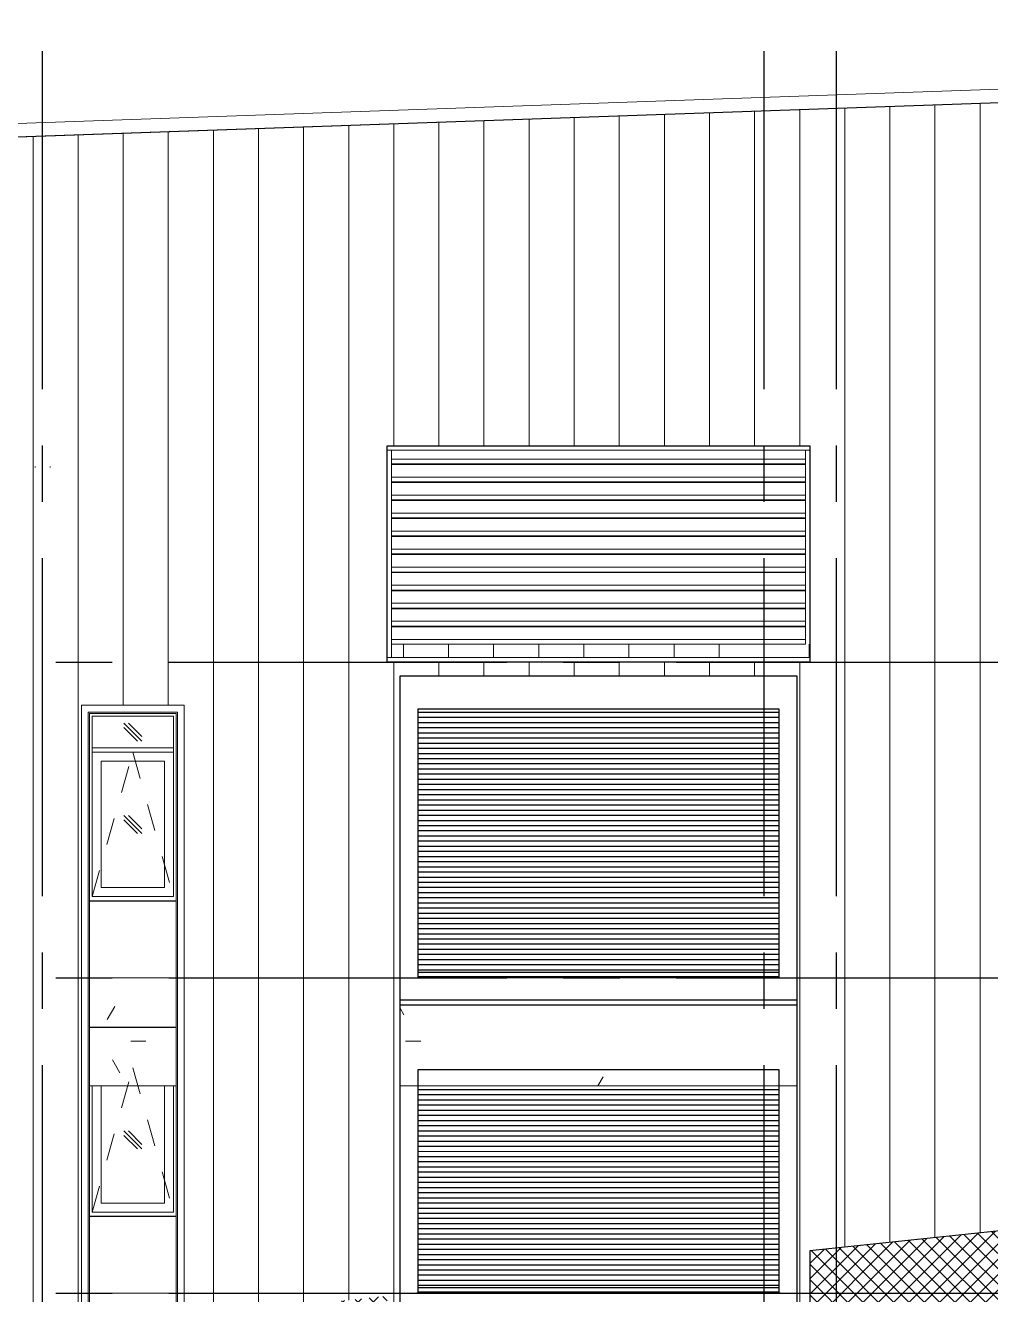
# Model space of a CAD drawing. Extents: x 692141 to 693595, y 1492301 to 1494225.
# Drawn here: x 692556.42 to 692567.12, y 1492545.9 to 1492559.98 of the extents above; entities that cross this region are included whole.
import ezdxf

# ---------------------------------------------------------------- set-up
doc = ezdxf.new("R2010")
doc.units = 0
doc.header["$MEASUREMENT"] = 0
doc.linetypes.add('CENTER2', pattern=[1.125, 0.75, -0.125, 0.125, -0.125])
doc.linetypes.add('Dash 0_6 mm_3_', pattern=[600, 300, -300])
for name, color, linetype, lineweight in [('A-COLS', 52, 'Continuous', 5), ('A-DETL-GENF', 92, 'Continuous', 5), ('A-DOOR-FRAM', 31, 'Continuous', 5), ('A-GENM', 13, 'Continuous', 5), ('A-GLAZ', 151, 'Continuous', 5), ('A-GLAZ-CWMG', 51, 'Continuous', 5), ('A-ROOF', 132, 'Continuous', 5), ('A-ROOF-PATT', 132, 'Continuous', 5), ('A-WALL-PATT', 111, 'Continuous', 5), ('S-BEAM', 12, 'Continuous', 5)]:
    doc.layers.add(name, color=color, linetype=linetype, lineweight=lineweight)
for name, color, linetype in [('A-DOOR', 2, 'Continuous'), ('A-WALL', 2, 'Continuous'), ('Grid', 8, 'CENTER2')]:
    doc.layers.add(name, color=color, linetype=linetype)
pattern_1 = [(0, (-198970.697, 0), (4064, 1016), [167.64, -2880.36, 167.64, -2880.36, -16256]), (0, (-198970.697, 0), (4064, 1016), [-6096, 167.64, -5928.36, 167.64, -2880.36, -7112]), (0, (-198970.697, 0), (4064, 1016), [-15240, 167.64, -1864.36, 167.64, -4912.36]), (120, (-197446.697, 508), (-2911.881810244989, 3011.527240979959), [167.64, -2880.36, 167.64, -2880.36, -16256]), (120, (-197446.697, 508), (-2911.881810244989, 3011.527240979959), [-6095.999999999999, 167.64, -5928.359999999999, 167.64, -2880.36, -7111.999999999999]), (120, (-197446.697, 508), (-2911.881810244989, 3011.527240979959), [-15240, 167.64, -1864.36, 167.64, -4912.359999999999]), (240, (-196938.697, 2540), (-1152.118189755009, -4027.527240979959), [167.64, -2880.36, 167.64, -2880.36, -16256]), (240, (-196938.697, 2540), (-1152.118189755009, -4027.527240979959), [-6096, 167.64, -5928.36, 167.64, -2880.36, -7112]), (240, (-196938.697, 2540), (-1152.118189755009, -4027.527240979959), [-15240, 167.64, -1864.36, 167.64, -4912.36])]

# ---------------------------------------------------------------- blocks, each defined once
blk = doc.blocks.new('FACADE ELE 02 - FACADE ELE 02-155327-500_ELEVATION 2')
at = {"layer": 'A-WALL-PATT'}
h = blk.add_hatch(dxfattribs=at)
h.set_pattern_fill('FP_14', color=49, style=0, pattern_type=2)
h.set_pattern_definition([(45, (-110385.154, 20966.644), (-84.8528137423857, 84.8528137423857), []), (135, (-110385.154, 20966.644), (-84.8528137423857, -84.85281374238569), [])])
h.paths.add_polyline_path([(-120589.2902560271, 999.9999999971737), (-49899.63631146779, 27410.29466234677), (-161993.4863114675, 15468.69924672059), (-161993.4863114675, 12135.50725039365), (-152842.0200600566, 9674.253838833802)], flags=0)
h.paths.add_polyline_path([(-166680.7863114675, 13396.13945938264), (-166680.7863114675, 14969.35124331393), (-168930.9863114675, 14729.63266817136), (-168930.9863114675, 14001.32252781584), (-166833.2203992039, 13437.13605033017)], flags=0)
h.paths.add_polyline_path([(-170068.2863114675, 14307.19520745727), (-170068.2863114675, 14608.47368874306), (-170870.6718243186, 14522.99385945868), (-170830.7062103888, 14512.24525361483)], flags=0)
at = {"layer": 'A-WALL', "color": 7}
for p, q in [((-49899.63631146801, 27410.29466234674), (-161993.4863114676, 15468.69924672057)), ((-161993.4863114676, 15468.69924672057), (-161993.4863114676, 12135.50725039363))]:
    blk.add_line(p, q, dxfattribs=at)
blk = doc.blocks.new('Rectangular Mullion - 50 x 200-286917-500_ELEVATION 2')
at = {"layer": 'A-GLAZ-CWMG', "color": 7}
for p, q in [((-166680.7863114676, 22000.00000000001), (-166680.7863114676, 22050.00000000001)), ((-166680.7863114676, 22050.00000000001), (-161993.4863114675, 22050.00000000001)), ((-166680.7863114676, 22000.00000000001), (-161993.4863114675, 22000.00000000001)), ((-161993.4863114675, 22050.00000000001), (-161993.4863114675, 22000.00000000001))]:
    blk.add_line(p, q, dxfattribs=at)
blk = doc.blocks.new('Rectangular Mullion - 50 x 200-101405-500_ELEVATION 2')
at = {"layer": 'A-GLAZ-CWMG', "color": 7}
for p, q in [((-166680.7863114676, 22200.00000000001), (-166680.7863114676, 22050.00000000001)), ((-166630.7863114676, 22200.00000000001), (-166630.7863114676, 22050.00000000001)), ((-166630.7863114676, 22050.00000000001), (-166680.7863114676, 22050.00000000001))]:
    blk.add_line(p, q, dxfattribs=at)
blk = doc.blocks.new('Rectangular Mullion - 50 x 200-101406-500_ELEVATION 2')
at = {"layer": 'A-GLAZ-CWMG', "color": 7}
for p, q in [((-204680.9863114676, 22450), (-204630.9863114676, 22450)), ((-204680.9863114676, 22300), (-204680.9863114676, 22450)), ((-204630.9863114676, 22300), (-204630.9863114676, 22450))]:
    blk.add_line(p, q, dxfattribs=at)
blk = doc.blocks.new('Rectangular Mullion - 50 x 200-286918-500_ELEVATION 2')
at = {"layer": 'A-GLAZ-CWMG', "color": 7}
for p, q in [((-166680.7863114676, 24350), (-166680.7863114676, 24400.00000000001)), ((-161993.4863114675, 24400.00000000001), (-166680.7863114676, 24400.00000000001)), ((-161993.4863114675, 24400.00000000001), (-161993.4863114675, 24350)), ((-161993.4863114675, 24350), (-166680.7863114676, 24350))]:
    blk.add_line(p, q, dxfattribs=at)
blk = doc.blocks.new('Rectangular Mullion - 50 x 200-101410-500_ELEVATION 2')
at = {"layer": 'A-GLAZ-CWMG', "color": 7}
for p, q in [((-166680.7863114676, 22400.00000000001), (-166680.7863114676, 22200.00000000001)), ((-166630.7863114676, 22400.00000000001), (-166630.7863114676, 22200.00000000001))]:
    blk.add_line(p, q, dxfattribs=at)
blk = doc.blocks.new('Rectangular Mullion - 50 x 200-101413-500_ELEVATION 2')
at = {"layer": 'A-GLAZ-CWMG', "color": 7}
for p, q in [((-204680.9863114676, 20300), (-204680.9863114676, 20500)), ((-204630.9863114676, 20300), (-204630.9863114676, 20500))]:
    blk.add_line(p, q, dxfattribs=at)
blk = doc.blocks.new('Rectangular Mullion - 245m Louver-286919-500_ELEVATION 2')
at = {"layer": 'A-GLAZ-CWMG', "color": 7}
for p, q in [((-166630.7863114676, 22393.00000000001), (-166630.7863114676, 22443.00000000001)), ((-166630.7863114676, 22253.00000000001), (-166630.7863114676, 22393.00000000001)), ((-162043.4863114676, 22393.00000000001), (-166630.7863114676, 22393.00000000001)), ((-162043.4863114676, 22443.00000000001), (-162043.4863114676, 22393.00000000001)), ((-162043.4863114676, 22393.00000000001), (-162043.4863114676, 22253.00000000001)), ((-166630.7863114676, 22200.00000000001), (-166630.7863114676, 22253.00000000001)), ((-166630.7863114676, 22253.00000000001), (-162043.4863114676, 22253.00000000001)), ((-162043.4863114676, 22253.00000000001), (-162043.4863114676, 22200.00000000001)), ((-162043.4863114676, 22200.00000000001), (-166630.7863114676, 22200.00000000001))]:
    blk.add_line(p, q, dxfattribs=at)
blk = doc.blocks.new('Rectangular Mullion - 245m Louver-V13-500_ELEVATION 2')
at = {"layer": 'A-GLAZ-CWMG', "color": 7}
for p, q in [((-166630.7863114676, 24253), (-166630.7863114676, 24350)), ((-166630.7863114676, 24200), (-166630.7863114676, 24253)), ((-166630.7863114676, 24253), (-162043.4863114676, 24253)), ((-162043.4863114676, 24350), (-162043.4863114676, 24253)), ((-162043.4863114676, 24253), (-162043.4863114676, 24200)), ((-162043.4863114676, 24200), (-166630.7863114676, 24200))]:
    blk.add_line(p, q, dxfattribs=at)
blk = doc.blocks.new('M_Opening with Trim - 1000 x 14700mm-286507-500_ELEVATION 2')
at = {"layer": 'A-GENM', "color": 7}
for p, q in [((-170068.2863114675, 21524.04999999999), (-170068.2863114675, 6681.349999999993)), ((-168930.9863114675, 21524.04999999999), (-170068.2863114675, 21524.04999999999)), ((-169993.2863114675, 6756.349999999993), (-169993.2863114675, 21443.64999999999)), ((-169993.2863114675, 21443.64999999999), (-169005.9863114675, 21443.64999999999)), ((-169979.6363114676, 21429.99999999999), (-169019.6363114676, 21429.99999999999)), ((-169979.6363114676, 6769.999999999994), (-169979.6363114676, 21429.99999999999)), ((-169019.6363114676, 21429.99999999999), (-169019.6363114676, 6769.999999999992)), ((-169005.9863114675, 21443.64999999999), (-169005.9863114675, 6756.349999999993)), ((-168930.9863114675, 6681.349999999993), (-168930.9863114675, 21524.04999999999))]:
    blk.add_line(p, q, dxfattribs=at)
blk = doc.blocks.new('HAVI-DC_R19_SF_101_FACADE_rvt-1-500_ELEVATION 2')
at = {"layer": 'A-WALL-PATT'}
h = blk.add_hatch(dxfattribs=at)
h.set_pattern_fill('FP_4', color=8, style=0, pattern_type=2)
h.set_pattern_definition([(90, (-158999.636, 1400), (-500, 3.061616997868383e-14), [])])
h.paths.add_polyline_path([(-161993.4863114675, 999.9999999969832), (-161993.4863114675, 15468.69924672059), (-158999.6361100681, 15787.64045393312), (-158999.6361100681, 28235.58224722796), (-214633.3628003698, 26292.80970150897), (-200418.2863114675, 22469.71681751339), (-200418.2863114675, 22500.00000000003), (-188730.9863114675, 22500.00000000001), (-188730.9863114675, 20100.00000000002), (-200418.2863114675, 20100.00000000002), (-200418.2863114675, 20074.05000000005), (-188730.9863114675, 20074.05000000005), (-188730.9863114675, 19326.46018445873), (-182199.6363114675, 17569.87746558426), (-182199.6363114675, 22500.00000000003), (-170799.6363114628, 22500.00000000001), (-170799.6363114628, 15000.00000000002), (-172644.2826099358, 15000.00000000002), (-170870.6718243186, 14522.9938594587), (-170068.2863114675, 14608.47368874306), (-170068.2863114675, 21524.05000000003), (-168930.9863114675, 21524.05000000003), (-168930.9863114675, 14729.63266817136), (-166680.7863114675, 14969.35124331393), (-166680.7863114675, 999.9999999969832), (-166537.1363114675, 999.9999999969832), (-166537.1363114675, 21850), (-162137.1363114674, 21850), (-162137.1363114674, 999.9999999969832)], flags=0)
h.paths.add_polyline_path([(-212243.2985847862, 999.9999999969832), (-212099.6485847862, 1000.719263038092), (-212099.6485847862, 3949.999999996971), (-210399.6485847862, 3949.999999996971), (-210399.6485847862, 2200.000000000002), (-210255.9985847862, 2200.000000000002), (-210255.9985847862, 4093.649999996995), (-212243.2985847862, 4093.649999996995), (-212243.2985847862, 1697.658476968084)], flags=0)
h.paths.add_polyline_path([(-264593.2863114661, 999.9999999969832), (-264449.6363114661, 999.9999999969832), (-264449.6363114661, 3949.999999996971), (-262749.6363114661, 3949.999999996971), (-262749.6363114661, 2200.000000000002), (-262605.9863114661, 2200.000000000002), (-262605.9863114661, 4099.049999996976), (-264593.2863114661, 4099.049999996976), (-264593.2863114661, 1188.27346938473)], flags=0)
h.paths.add_polyline_path([(-167655.9863114675, 1199.999999996972), (-167655.9863114675, 4093.649999996995), (-172443.2863114675, 4093.649999996995), (-172443.2863114675, 2200.000000000002), (-172299.6363114675, 2200.000000000002), (-172299.6363114675, 3949.999999996971), (-167799.6363114675, 3949.999999996971), (-167799.6363114675, 1199.999999996972)], flags=0)
h.paths.add_polyline_path([(-208806.8214166457, 20074.05000000005), (-204630.9863114675, 20074.05000000005), (-204630.9863114675, 20100.00000000002), (-218268.2863114676, 20100.00000000002), (-218268.2863114676, 20074.05000000005), (-210805.5643222382, 20074.05000000005)], flags=0)
h.paths.add_polyline_path([(-165833.8489464076, 22000.00000000002), (-166680.7863114675, 22000.00000000002), (-166680.7863114674, 24400.00000000003), (-161993.4863114675, 24400.00000000003), (-161993.4863114675, 22000.00000000002), (-164834.4774936114, 22000.00000000002)], flags=0)
at = {"layer": 'A-ROOF', "color": 7}
for p, q in [((-158799.6361100682, 28395.05929567741), (-267104.6363114672, 24612.96534884055)), ((-267104.6363114672, 24460.4724542894), (-158799.6361100682, 28242.56640112627))]:
    blk.add_line(p, q, dxfattribs=at)
at = {"layer": 'A-WALL', "color": 7}
for p, q in [((-158999.6361100682, 28235.58224722792), (-266544.6363114673, 24480.02808520478)), ((-166680.7863114675, 24400.00000000001), (-161993.4863114675, 24400.00000000001)), ((-166680.7863114676, 22000.00000000001), (-166680.7863114676, 24400.00000000001)), ((-161993.4863114675, 24400.00000000001), (-161993.4863114675, 22000.00000000001)), ((-161993.4863114675, 22000.00000000001), (-166680.7863114675, 22000.00000000001)), ((-166537.1363114676, 999.9999999969795), (-166537.1363114676, 21850)), ((-166537.1363114676, 21850), (-162137.1363114676, 21850)), ((-162137.1363114676, 21850), (-162137.1363114676, 999.9999999969789))]:
    blk.add_line(p, q, dxfattribs=at)
at = {"lineweight": 5}
for name, p in [('FACADE ELE 02 - FACADE ELE 02-155327-500_ELEVATION 2', (0, 0)), ('Rectangular Mullion - 50 x 200-286918-500_ELEVATION 2', (0, 0)), ('Rectangular Mullion - 245m Louver-V13-500_ELEVATION 2', (0, 0)), ('Rectangular Mullion - 245m Louver-286919-500_ELEVATION 2', (0, 1799.999999999999)), ('Rectangular Mullion - 50 x 200-101406-500_ELEVATION 2', (42637.50000000005, 1900.000000000005)), ('Rectangular Mullion - 50 x 200-101410-500_ELEVATION 2', (0, 1799.999999999998)), ('Rectangular Mullion - 50 x 200-101413-500_ELEVATION 2', (42637.50000000004, 3700.000000000004)), ('Rectangular Mullion - 50 x 200-101410-500_ELEVATION 2', (0, 1600)), ('Rectangular Mullion - 245m Louver-286919-500_ELEVATION 2', (0, 1600.000000000001)), ('Rectangular Mullion - 50 x 200-101413-500_ELEVATION 2', (42637.50000000004, 3500.000000000005)), ('Rectangular Mullion - 50 x 200-101410-500_ELEVATION 2', (0, 1399.999999999998)), ('Rectangular Mullion - 245m Louver-286919-500_ELEVATION 2', (0, 1399.999999999999)), ('Rectangular Mullion - 50 x 200-101413-500_ELEVATION 2', (42637.50000000004, 3300.000000000008)), ('Rectangular Mullion - 50 x 200-101410-500_ELEVATION 2', (0, 1199.999999999996)), ('Rectangular Mullion - 245m Louver-286919-500_ELEVATION 2', (0, 1199.999999999997)), ('Rectangular Mullion - 50 x 200-101413-500_ELEVATION 2', (42637.50000000004, 3100.000000000005)), ('Rectangular Mullion - 50 x 200-101410-500_ELEVATION 2', (0, 999.999999999998)), ('Rectangular Mullion - 245m Louver-286919-500_ELEVATION 2', (0, 999.9999999999991)), ('Rectangular Mullion - 50 x 200-101413-500_ELEVATION 2', (42637.50000000004, 2900.000000000004)), ('Rectangular Mullion - 245m Louver-286919-500_ELEVATION 2', (0, 800.0000000000013)), ('Rectangular Mullion - 50 x 200-101410-500_ELEVATION 2', (0, 800)), ('Rectangular Mullion - 50 x 200-101413-500_ELEVATION 2', (42637.50000000004, 2700.000000000005)), ('Rectangular Mullion - 50 x 200-101410-500_ELEVATION 2', (0, 599.9999999999978)), ('Rectangular Mullion - 245m Louver-286919-500_ELEVATION 2', (0, 599.9999999999991)), ('Rectangular Mullion - 50 x 200-101413-500_ELEVATION 2', (42637.50000000004, 2500.000000000008)), ('Rectangular Mullion - 245m Louver-286919-500_ELEVATION 2', (0, 399.9999999999969)), ('Rectangular Mullion - 50 x 200-101410-500_ELEVATION 2', (0, 399.9999999999957)), ('Rectangular Mullion - 50 x 200-101413-500_ELEVATION 2', (42637.50000000004, 2300.000000000005)), ('Rectangular Mullion - 50 x 200-101410-500_ELEVATION 2', (0, 199.9999999999978)), ('Rectangular Mullion - 245m Louver-286919-500_ELEVATION 2', (0, 199.9999999999991)), ('Rectangular Mullion - 50 x 200-101413-500_ELEVATION 2', (42637.50000000004, 2100.000000000003)), ('Rectangular Mullion - 50 x 200-101410-500_ELEVATION 2', (0, 0)), ('Rectangular Mullion - 245m Louver-286919-500_ELEVATION 2', (0, 0)), ('Rectangular Mullion - 50 x 200-101413-500_ELEVATION 2', (42637.50000000004, 1900.000000000005)), ('Rectangular Mullion - 50 x 200-101405-500_ELEVATION 2', (0, 0)), ('Rectangular Mullion - 50 x 200-286917-500_ELEVATION 2', (0, 0)), ('M_Opening with Trim - 1000 x 14700mm-286507-500_ELEVATION 2', (0, 0))]:
    blk.add_blockref(name, p, dxfattribs=at)
blk = doc.blocks.new('Window_Awning_Single_Glass Panel_w fix - Window_Awning_Single_Glass Panel_w fix-V62-500_ELEVATION 2')
at = {"layer": 'A-DETL-GENF', "color": 7}
for p, q in [((-169399.6363114676, 16600), (-169599.6363114676, 16800)), ((-169549.6363114676, 16800), (-169399.6363114676, 16650)), ((-169449.6363114676, 16600), (-169599.6363114676, 16750))]:
    blk.add_line(p, q, dxfattribs=at)
at = {"layer": 'A-GLAZ', "color": 47, "linetype": 'Dash 0_6 mm_3_'}
for p, q in [((-169949.6363114676, 15900.00000000001), (-169499.6363114676, 17500)), ((-169499.6363114676, 17500), (-169049.6363114676, 15900.00000000001))]:
    blk.add_line(p, q, dxfattribs=at)
at = {"layer": 'A-GLAZ', "color": 7}
for p, q in [((-169949.6363114676, 15900), (-169949.6363114676, 17300.00000000001)), ((-169949.6363114676, 17300.00000000001), (-169949.6363114676, 15899.99999999999)), ((-169849.6363114676, 17300.00000000001), (-169849.6363114676, 16000)), ((-169849.6363114676, 16000), (-169849.6363114676, 17300.00000000001)), ((-169149.6363114676, 16000), (-169149.6363114676, 17300.00000000001)), ((-169149.6363114676, 17300.00000000001), (-169149.6363114676, 16000)), ((-169049.6363114676, 17300.00000000001), (-169049.6363114676, 15900)), ((-169049.6363114676, 15899.99999999999), (-169049.6363114676, 17300.00000000001)), ((-169849.6363114676, 16000), (-169149.6363114676, 16000)), ((-169149.6363114676, 16000), (-169849.6363114676, 16000)), ((-169019.6363114676, 15849.99999999999), (-169979.6363114676, 15849.99999999999)), ((-169049.6363114676, 15900), (-169949.6363114676, 15900)), ((-169949.6363114676, 15899.99999999999), (-169049.6363114676, 15899.99999999999))]:
    blk.add_line(p, q, dxfattribs=at)
blk = doc.blocks.new('Window_Awning_Single_Glass Panel_w fix - Window_Awning_Single_Glass Panel_w fix-V63-500_ELEVATION 2')
at = {"layer": 'A-DETL-GENF', "color": 7}
for p, q in [((-169399.6363114676, 21125), (-169599.6363114675, 21325.00000000001)), ((-169449.6363114675, 21125), (-169599.6363114675, 21275.00000000001)), ((-169549.6363114676, 21325.00000000001), (-169399.6363114676, 21175)), ((-169399.6363114676, 20100), (-169599.6363114676, 20300)), ((-169549.6363114676, 20300), (-169399.6363114676, 20150)), ((-169449.6363114676, 20100), (-169599.6363114676, 20250))]:
    blk.add_line(p, q, dxfattribs=at)
at = {"layer": 'A-GLAZ', "color": 7}
for p, q in [((-169949.6363114676, 21050.00000000001), (-169949.6363114676, 21400.00000000001)), ((-169049.6363114676, 21400.00000000001), (-169949.6363114676, 21400.00000000001)), ((-169949.6363114676, 21400), (-169949.6363114676, 19400)), ((-169949.6363114676, 21400), (-169049.6363114676, 21400)), ((-169049.6363114676, 21400.00000000001), (-169049.6363114676, 21050.00000000001)), ((-169049.6363114676, 19400), (-169049.6363114676, 21400)), ((-169049.6363114676, 21050.00000000001), (-169949.6363114676, 21050.00000000001)), ((-169949.6363114676, 21000.00000000001), (-169949.6363114676, 21050.00000000001)), ((-169049.6363114676, 21050.00000000001), (-169949.6363114676, 21050.00000000001)), ((-169049.6363114676, 21000.00000000001), (-169949.6363114676, 21000.00000000001)), ((-169949.6363114676, 19400), (-169949.6363114676, 21000)), ((-169049.6363114676, 21000), (-169949.6363114676, 21000)), ((-169049.6363114676, 21050.00000000001), (-169049.6363114676, 21000.00000000001)), ((-169049.6363114676, 21000), (-169049.6363114676, 19400)), ((-169849.6363114676, 20900), (-169849.6363114676, 19500)), ((-169849.6363114676, 20900), (-169149.6363114676, 20900)), ((-169849.6363114676, 19500), (-169849.6363114676, 20900)), ((-169149.6363114676, 20900), (-169849.6363114676, 20900)), ((-169149.6363114676, 19500), (-169149.6363114676, 20900)), ((-169149.6363114676, 20900), (-169149.6363114676, 19500)), ((-169849.6363114676, 19500), (-169149.6363114676, 19500)), ((-169149.6363114676, 19500), (-169849.6363114676, 19500)), ((-169019.6363114676, 19350), (-169979.6363114676, 19350)), ((-169049.6363114676, 19400), (-169949.6363114676, 19400)), ((-169949.6363114676, 19400), (-169049.6363114676, 19400))]:
    blk.add_line(p, q, dxfattribs=at)
at = {"layer": 'A-GLAZ', "color": 47, "linetype": 'Dash 0_6 mm_3_'}
for p, q in [((-169949.6363114676, 19400.00000000001), (-169499.6363114676, 21000.00000000001)), ((-169499.6363114676, 21000.00000000001), (-169049.6363114676, 19400.00000000001))]:
    blk.add_line(p, q, dxfattribs=at)
blk = doc.blocks.new('HAVI-DC_R19_AR_110_RISER_rvt-1-500_ELEVATION 2')
at = {"layer": 'A-WALL', "color": 7}
for p, q in [((-169019.6363114676, 19350), (-169979.6363114676, 19350)), ((-169979.6363114676, 17950), (-169019.6363114676, 17950)), ((-169019.6363114676, 15849.99999999999), (-169979.6363114676, 15849.99999999999))]:
    blk.add_line(p, q, dxfattribs=at)
at = {"lineweight": 5}
for name in ['Window_Awning_Single_Glass Panel_w fix - Window_Awning_Single_Glass Panel_w fix-V63-500_ELEVATION 2', 'Window_Awning_Single_Glass Panel_w fix - Window_Awning_Single_Glass Panel_w fix-V62-500_ELEVATION 2']:
    blk.add_blockref(name, (0, 0), dxfattribs=at)
blk = doc.blocks.new('Door-Service-Cookson-FaceOfWall_Mount - 4500 X 4000mm-26517-500_ELEVATION 2')
at = {"layer": 'A-DOOR'}
h = blk.add_hatch(dxfattribs=at)
h.set_pattern_fill('FP_28', color=256, style=0, pattern_type=2)
h.set_pattern_definition([(0, (-164946.736, 15000), (0, 57.15), [])])
h.paths.add_polyline_path([(-166337.1363114675, 15058.57240000003), (-162337.1363114675, 15058.57240000003), (-162337.1363114675, 17300.00000000001), (-166337.1363114675, 17300.00000000001), (-166337.1363114675, 15331.69357265607)], flags=0)
at = {"layer": 'A-DOOR', "color": 7}
for p, q in [((-162324.4363114675, 15000), (-166349.8684080086, 15000)), ((-162324.4363114675, 15000), (-166349.8684080086, 15000)), ((-162337.1363114675, 15058.57240000003), (-166333.5346728058, 15058.57240000003)), ((-162337.1363114676, 15058.5724), (-166333.5346728058, 15058.5724)), ((-162337.1363114675, 15010.94740000003), (-166333.5346728058, 15010.94740000003)), ((-162337.1363114676, 15007.7724), (-166333.5346728058, 15007.7724)), ((-162337.1363114676, 15007.7724), (-166333.5346728058, 15007.7724)), ((-162337.1363114675, 15006.22300000002), (-166333.5346728058, 15006.22300000002)), ((-162337.1363114676, 15006.223), (-166333.5346728058, 15006.223)), ((-162337.1363114676, 15006.223), (-166333.5346728058, 15006.223)), ((-166333.5346728058, 15001.62560000002), (-162337.1363114675, 15001.62560000002)), ((-162337.1363114676, 15001.6256), (-166333.5346728058, 15001.6256)), ((-162337.1363114676, 15001.6256), (-166333.5346728058, 15001.6256))]:
    blk.add_line(p, q, dxfattribs=at)
at = {"layer": 'A-DOOR-FRAM', "color": 7}
for p, q in [((-166432.3863114675, 14999.99999999997), (-166521.2863114675, 14999.99999999997)), ((-166432.3863114675, 15000), (-166438.7363114675, 15000)), ((-166362.5363114675, 15000), (-166416.5113114675, 15000)), ((-166354.5988114675, 15000), (-166413.3363114675, 15000)), ((-162260.9042149263, 15000), (-162319.6417149263, 15000)), ((-162257.7292149263, 15000), (-162311.7042149263, 15000)), ((-162152.9542149263, 14999.99999999997), (-162241.8542149263, 14999.99999999997)), ((-162235.5042149262, 15000), (-162241.8542149263, 15000))]:
    blk.add_line(p, q, dxfattribs=at)
blk = doc.blocks.new('HAVI-DC_R19_AR_105_LEVEL 4 FLOOR_rvt-1-500_ELEVATION 2')
at = {"layer": 'A-WALL', "color": 7}
for p, q in [((-162137.1363114676, 18250), (-166537.1363114676, 18250)), ((-166337.1363114675, 15000), (-166337.1363114675, 17483.07031250007)), ((-166337.1363114675, 17483.07031250008), (-162337.1363114676, 17483.07031250008)), ((-162337.1363114676, 17483.07031250008), (-162337.1363114676, 15000)), ((-166537.1363114676, 15000), (-166337.1363114675, 15000)), ((-162337.1363114676, 15000), (-162137.1363114675, 15000))]:
    blk.add_line(p, q, dxfattribs=at)
at = {"lineweight": 5}
blk.add_blockref('Door-Service-Cookson-FaceOfWall_Mount - 4500 X 4000mm-26517-500_ELEVATION 2', (0, 0), dxfattribs=at)
blk = doc.blocks.new('Door-Service-Cookson-FaceOfWall_Mount - 4500 X 4000mm-24714-500_ELEVATION 2')
at = {"layer": 'A-DOOR'}
h = blk.add_hatch(dxfattribs=at)
h.set_pattern_fill('FP_29', color=256, style=0, pattern_type=2)
h.set_pattern_definition([(0, (-164946.736, 18500), (0, 57.15), [])])
h.paths.add_polyline_path([(-166337.1363114674, 18558.57240000003), (-162337.1363114675, 18558.57240000003), (-162337.1363114675, 21483.07031250011), (-166337.1363114674, 21483.07031250011), (-166337.1363114674, 18837.58831154726)], flags=0)
at = {"layer": 'A-DOOR', "color": 7}
for p, q in [((-162337.1363114675, 18558.57240000003), (-166333.5346728057, 18558.57240000003)), ((-162337.1363114676, 18558.5724), (-166333.5346728058, 18558.5724)), ((-162337.1363114675, 18510.94740000002), (-166333.5346728057, 18510.94740000002)), ((-162337.1363114676, 18507.7724), (-166333.5346728058, 18507.7724)), ((-162337.1363114676, 18507.7724), (-166333.5346728058, 18507.7724)), ((-162337.1363114675, 18506.22300000002), (-166333.5346728057, 18506.22300000002)), ((-162337.1363114676, 18506.223), (-166333.5346728058, 18506.223)), ((-162337.1363114676, 18506.223), (-166333.5346728058, 18506.223)), ((-166333.5346728057, 18501.62560000002), (-162337.1363114675, 18501.62560000002)), ((-162337.1363114676, 18501.6256), (-166333.5346728058, 18501.6256)), ((-162337.1363114676, 18501.6256), (-166333.5346728058, 18501.6256)), ((-162337.1363114676, 18500), (-166333.5346728058, 18500)), ((-162337.1363114676, 18500), (-166333.5346728058, 18500))]:
    blk.add_line(p, q, dxfattribs=at)
blk = doc.blocks.new('HAVI-DC_R19_AR_106_LEVEL 5 FLOOR_rvt-1-500_ELEVATION 2')
at = {"layer": 'A-WALL', "color": 7}
for p, q in [((-161993.4863114676, 22000.00000000002), (-166680.7863114676, 22000.00000000002)), ((-166337.1363114675, 18500), (-166337.1363114675, 21483.07031250008)), ((-166337.1363114675, 21483.07031250008), (-162337.1363114676, 21483.07031250008)), ((-162337.1363114676, 21483.07031250008), (-162337.1363114676, 18500)), ((-162337.1363114676, 18500), (-166337.1363114675, 18500)), ((-166537.1363114676, 18200), (-162137.1363114676, 18200))]:
    blk.add_line(p, q, dxfattribs=at)
at = {"lineweight": 5}
blk.add_blockref('Door-Service-Cookson-FaceOfWall_Mount - 4500 X 4000mm-24714-500_ELEVATION 2', (0, 0), dxfattribs=at)
blk = doc.blocks.new('HAVI-DC_R19_AR_120_STRUCTURE_rvt-1-500_ELEVATION 2')
at = {"layer": 'S-BEAM'}
h = blk.add_hatch(dxfattribs=at)
h.set_pattern_fill('FP_30', color=256, style=0, pattern_type=2)
h.set_pattern_definition(pattern_1)
h.paths.add_polyline_path([(-169979.6363114675, 17300.00000000002), (-169019.6363114675, 17300.00000000002), (-169019.6363114675, 18500.00000000002), (-169979.6363114675, 18500.00000000002)], flags=0)
h.paths.add_polyline_path([(-166537.1363114675, 17300.00000000002), (-162137.1363114674, 17300.00000000002), (-162137.1363114674, 18500.00000000002), (-166537.1363114675, 18500.00000000002), (-166537.1363114675, 18058.50059179367)], flags=0)
h = blk.add_hatch(dxfattribs=at)
h.set_pattern_fill('FP_30', color=256, style=0, pattern_type=2)
h.set_pattern_definition(pattern_1)
h.paths.add_polyline_path([(-169019.6363114675, 13800.00000000002), (-169019.6363114675, 15000), (-169979.6363114675, 15000), (-169979.6363114675, 13800.00000000002)], flags=0)
h.paths.add_polyline_path([(-166537.1363114675, 13800.00000000002), (-162137.1363114674, 13800.00000000002), (-162137.1363114674, 15000), (-166537.1363114675, 15000), (-166537.1363114675, 14163.06199302567)], flags=0)
at = {"layer": 'S-BEAM', "color": 7}
for p, q in [((-169979.6363114676, 18500), (-169019.6363114676, 18500)), ((-166537.1363114676, 18500), (-162137.1363114676, 18500)), ((-169019.6363114676, 17300), (-169979.6363114676, 17300)), ((-162137.1363114676, 17300), (-166537.1363114676, 17300)), ((-169979.6363114676, 15000), (-169019.6363114676, 15000)), ((-166537.1363114676, 15000), (-162137.1363114676, 15000))]:
    blk.add_line(p, q, dxfattribs=at)
blk = doc.blocks.new('HAVI-DC_R19_STR_001_MAIN MODEL_rvt-1-500_ELEVATION 2')
at = {"layer": 'S-BEAM', "color": 90, "lineweight": 9}
for p, q in [((-170582.3363114675, 24170.20853506213), (-170582.3363114675, 24160.85014449918)), ((-170416.9363114675, 24160.85014449916), (-170416.9363114675, 24170.20853506212))]:
    blk.add_line(p, q, dxfattribs=at)
blk = doc.blocks.new('M_Rectangular Column - 600 x 1000mm-1154397-500_ELEVATION 2')
at = {"layer": 'A-COLS'}
blk.add_line((-161999.6363114628, 22000.00000000001), (-161993.4863114676, 22000.00000000001), dxfattribs=at)
blk = doc.blocks.new('GENERIC SHAFT - 1000 x 0400-1184748-500_ELEVATION 2')
at = {"layer": 'A-GENM'}
blk.add_line((-166680.7863114676, 22000), (-166669.5310125927, 22000), dxfattribs=at)

msp = doc.modelspace()

# ---------------------------------------------------------------- hatches: boundary and pattern name
at = {"layer": 'A-ROOF-PATT'}
h = msp.add_hatch(dxfattribs=at)
h.set_pattern_fill('FP_20', color=256, scale=0.001, style=0, pattern_type=2)
h.set_pattern_definition([(90, (692727.1070616841, 1492542.556442768), (-0.5, 3.061616997868383e-17), [])])
h.paths.add_polyline_path([(692472.9074253726, 1492546.471220723), (692472.9574253727, 1492546.471220723), (692472.9574253727, 1492547.688410558), (692472.9074253726, 1492547.684042137), (692472.9074253726, 1492546.49983161)], flags=0)
h.paths.add_polyline_path([(692508.3065257395, 1492546.471220723), (692508.3074253727, 1492546.471220723), (692508.3074253727, 1492553.412094768), (692508.2574253726, 1492553.407726347), (692508.2574253726, 1492546.471220723)], flags=0)
h.paths.add_polyline_path([(692484.5824253727, 1492546.504200032), (692484.6324253726, 1492546.504200032), (692484.6324253726, 1492546.701568452), (692484.5824253727, 1492546.697200031), (692484.5824253727, 1492546.54983161)], flags=0)
h.paths.add_polyline_path([(692472.9074253726, 1492547.885778979), (692472.9574253727, 1492547.885778979), (692472.9574253727, 1492549.464726347), (692472.9074253726, 1492549.460357926), (692472.9074253726, 1492547.931410558)], flags=0)
h.paths.add_polyline_path([(692484.5824253727, 1492548.872621084), (692484.6324253726, 1492548.872621084), (692484.6324253726, 1492549.069989505), (692484.5824253727, 1492549.065621084), (692484.5824253727, 1492548.918252663)], flags=0)
h.paths.add_polyline_path([(692484.5824253727, 1492549.859463189), (692484.6324253726, 1492549.859463189), (692484.6324253726, 1492550.05683161), (692484.5824253727, 1492550.052463189), (692484.5824253727, 1492549.905094768)], flags=0)
h.paths.add_polyline_path([(692508.8887753726, 1492551.912094768), (692508.8887753726, 1492553.412094768), (692508.8387753726, 1492553.412094768), (692508.8387753726, 1492551.912094768)], flags=0)
h.paths.add_polyline_path([(692526.6887753727, 1492551.912094768), (692526.7387753726, 1492551.912094768), (692526.7387753726, 1492553.412094768), (692526.6887753727, 1492553.412094768), (692526.6887753727, 1492552.005094768)], flags=0)
h.paths.add_polyline_path([(692538.3760753727, 1492551.912094768), (692538.3760753727, 1492553.412094768), (692538.3260753726, 1492553.412094768), (692538.3260753726, 1492551.912094768)], flags=0)
h.paths.add_polyline_path([(692484.6324253726, 1492552.227884242), (692484.6324253726, 1492552.425252663), (692484.5824253727, 1492552.420884242), (692484.5824253727, 1492552.227884242)], flags=0)
h.paths.add_polyline_path([(692520.6324253726, 1492552.912094768), (692520.6324253726, 1492553.412094768), (692520.5824253727, 1492553.412094768), (692520.5824253727, 1492552.912094768)], flags=0)
h.paths.add_polyline_path([(692560.5699253726, 1492552.962094768), (692565.1135753726, 1492552.962094768), (692565.1135753726, 1492553.112094768), (692560.4762753727, 1492553.112094768), (692560.4762753727, 1492552.962094768)], flags=0)
h.paths.add_polyline_path([(692478.5824253727, 1492553.214726347), (692478.6324253726, 1492553.214726347), (692478.6324253726, 1492553.412094768), (692478.5824253727, 1492553.407726347), (692478.5824253727, 1492553.260357926)], flags=0)
h.paths.add_polyline_path([(692550.6324253726, 1492553.214726347), (692550.6324253726, 1492553.412094768), (692550.5824253727, 1492553.407726347), (692550.5824253727, 1492553.214726347)], flags=0)
h.paths.add_polyline_path([(692496.5824253727, 1492553.214726347), (692496.6324253726, 1492553.214726347), (692496.6324253726, 1492553.412094768), (692496.5824253727, 1492553.407726347), (692496.5824253727, 1492553.260357926)], flags=0)
h.paths.add_polyline_path([(692502.6324253726, 1492553.214726347), (692502.6324253726, 1492553.412094768), (692502.5824253727, 1492553.407726347), (692502.5824253727, 1492553.214726347)], flags=0)
h.paths.add_polyline_path([(692544.9074253726, 1492553.214726347), (692544.9574253727, 1492553.214726347), (692544.9574253727, 1492553.412094768), (692544.9074253726, 1492553.407726347), (692544.9074253726, 1492553.260357926)], flags=0)
h.paths.add_polyline_path([(692472.9074253726, 1492553.214726347), (692472.9574253727, 1492553.214726347), (692472.9574253727, 1492553.412094768), (692472.9074253726, 1492553.407726347), (692472.9074253726, 1492553.260357926)], flags=0)
h.paths.add_polyline_path([(692556.2574253726, 1492553.214726347), (692556.3074253727, 1492553.214726347), (692556.3074253727, 1492553.412094768), (692556.2574253726, 1492553.407726347), (692556.2574253726, 1492553.24122809)], flags=0)
h.paths.add_polyline_path([(692484.5824253727, 1492553.214726347), (692484.6324253726, 1492553.214726347), (692484.6324253726, 1492553.412094768), (692484.5824253727, 1492553.407726347), (692484.5824253727, 1492553.260357926)], flags=0)
h.paths.add_polyline_path([(692522.4260753726, 1492553.362094768), (692522.4760753727, 1492553.362094768), (692522.4760753727, 1492553.412094768), (692522.4260753726, 1492553.412094768), (692522.4260753726, 1492553.381811586)], flags=0)
h.paths.add_polyline_path([(692490.5824253727, 1492553.362094768), (692490.6324253726, 1492553.362094768), (692490.6324253726, 1492553.412094768), (692490.5824253727, 1492553.407726347)], flags=0)
h.paths.add_polyline_path([(692532.5074253726, 1492553.362094768), (692532.5574253727, 1492553.362094768), (692532.5574253727, 1492553.412094768), (692532.5074253726, 1492553.412094768), (692532.5074253726, 1492553.405094768)], flags=0)
h.paths.add_polyline_path([(692560.4262753726, 1492555.112094768), (692560.4762753727, 1492555.112094768), (692560.4762753727, 1492555.262094768), (692560.4262753726, 1492555.262094768), (692560.4262753726, 1492555.155094768)], flags=0)
h.paths.add_polyline_path([(692466.2767535163, 1492555.860330787), (692469.6033211924, 1492555.860330787), (692472.5645940998, 1492555.963740716), (692460.5624253727, 1492555.959396619), (692460.5624253727, 1492555.860330787), (692462.3354389109, 1492555.860330787)], flags=0)

# ---------------------------------------------------------------- linework, layer by layer
at = {"layer": 'Grid', "ltscale": 5}
for p, q in [((692556.6074253727, 1492522.19117477), (692556.6074253727, 1492585.012094768)), ((692564.6074253727, 1492522.19117477), (692564.6074253727, 1492585.012094768)), ((692565.4074253726, 1492522.19117477), (692565.4074253726, 1492585.012094768)), ((692445.50487271, 1492552.912094768), (692752.7086335156, 1492552.912094768)), ((692445.50487271, 1492549.412094768), (692752.7086335156, 1492549.412094768)), ((692445.50487271, 1492545.912094768), (692752.7086335156, 1492545.912094768))]:
    msp.add_line(p, q, dxfattribs=at)

# ---------------------------------------------------------------- block references
at = {"lineweight": 5, "xscale": 0.001, "yscale": 0.001, "zscale": 0.001}
for name in ['HAVI-DC_R19_STR_001_MAIN MODEL_rvt-1-500_ELEVATION 2', 'HAVI-DC_R19_SF_101_FACADE_rvt-1-500_ELEVATION 2', 'HAVI-DC_R19_AR_106_LEVEL 5 FLOOR_rvt-1-500_ELEVATION 2', 'HAVI-DC_R19_AR_110_RISER_rvt-1-500_ELEVATION 2', 'HAVI-DC_R19_AR_105_LEVEL 4 FLOOR_rvt-1-500_ELEVATION 2', 'HAVI-DC_R19_AR_120_STRUCTURE_rvt-1-500_ELEVATION 2']:
    msp.add_blockref(name, (692727.1070616841, 1492530.912094768), dxfattribs=at)
at = {"layer": 'A-COLS', "xscale": 0.001, "yscale": 0.001, "zscale": 0.001}
msp.add_blockref('M_Rectangular Column - 600 x 1000mm-1154397-500_ELEVATION 2', (692727.1070616841, 1492530.912094768), dxfattribs=at)
at = {"layer": 'A-GENM', "xscale": 0.001, "yscale": 0.001, "zscale": 0.001}
msp.add_blockref('GENERIC SHAFT - 1000 x 0400-1184748-500_ELEVATION 2', (692727.1070616841, 1492530.912094768), dxfattribs=at)

doc.saveas('drawing.dxf')
